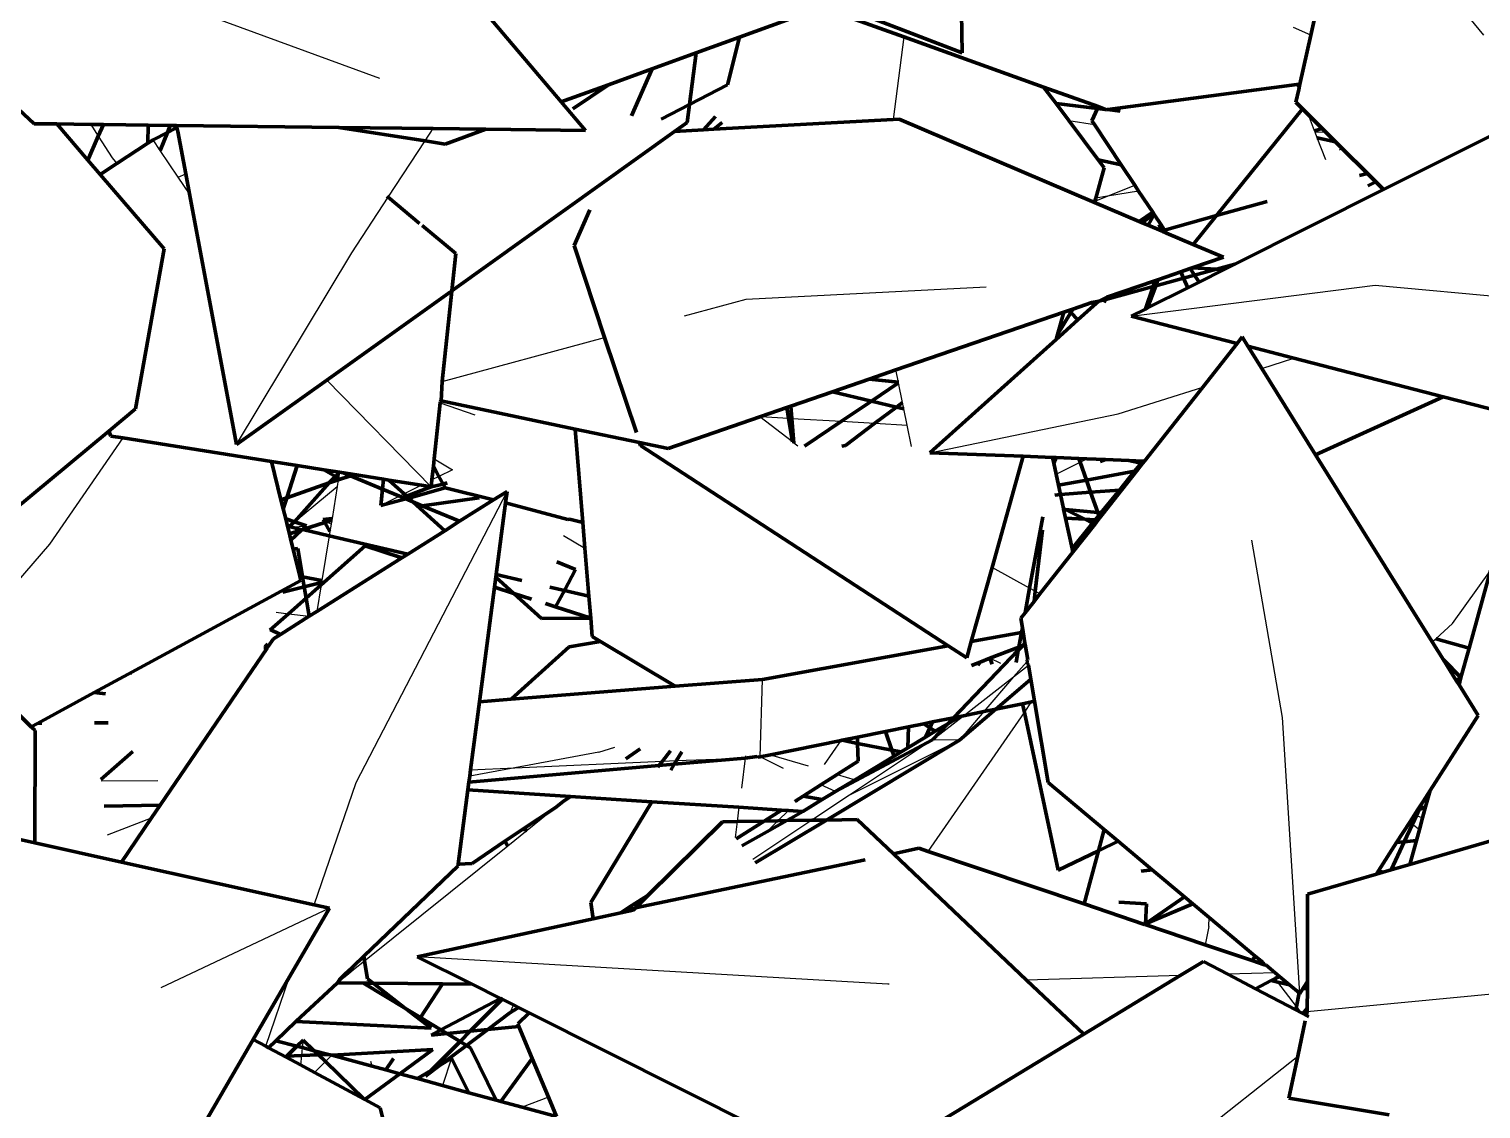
# Model space of a CAD drawing. Header units: millimetres. Extents: x 4307 to 31003, y 2809 to 20009.
# Drawn here: x 7451.7 to 7508.2, y 8001.1 to 8043.1 of the extents above; entities that cross this region are included whole.
import ezdxf

# ---------------------------------------------------------------- set-up
doc = ezdxf.new("R2010")
doc.units = ezdxf.units.MM
doc.layers.add('ProfileEdges', color=7, linetype='Continuous')

msp = doc.modelspace()

# ---------------------------------------------------------------- linework, layer by layer
for p, q in [((7508.321, 8042.878), (7503.045, 8049.355)), ((7457.962, 8043.918), (7465.362, 8041.213)), ((7485.763, 8042.809), (7485.345, 8039.599)), ((7501.593, 8042.874), (7500.915, 8043.172)), ((7501.122, 8040.772), (7501.05, 8040.959)), ((7454.134, 8039.409), (7454.427, 8038.951)), ((7492.175, 8039.56), (7493.179, 8039.4)), ((7501.741, 8039.162), (7501.503, 8039.782)), ((7454.427, 8038.951), (7454.968, 8038.105)), ((7457.422, 8039.251), (7457.331, 8039.37)), ((7457.516, 8039.13), (7457.422, 8039.251)), ((7467.139, 8038.769), (7467.45, 8039.245)), ((7501.761, 8039.112), (7501.741, 8039.162)), ((7502.191, 8039.098), (7501.761, 8039.112)), ((7501.846, 8038.89), (7501.761, 8039.112)), ((7502.176, 8038.033), (7501.846, 8038.89)), ((7456.838, 8038.391), (7456.555, 8038.812)), ((7457.533, 8037.359), (7456.838, 8038.391)), ((7465.704, 8036.577), (7467.139, 8038.769)), ((7502.818, 8038.474), (7502.699, 8038.405)), ((7454.968, 8038.105), (7455.142, 8037.89)), ((7457.533, 8037.359), (7457.825, 8037.491)), ((7457.972, 8036.707), (7457.533, 8037.359)), ((7493.192, 8036.423), (7493.682, 8036.618)), ((7493.682, 8036.618), (7493.225, 8036.542)), ((7493.682, 8036.618), (7494.748, 8037.041)), ((7494.896, 8036.818), (7493.682, 8036.618)), ((7464.293, 8034.42), (7465.704, 8036.577)), ((7459.807, 8026.96), (7464.293, 8034.42)), ((7479.632, 8032.616), (7488.969, 8033.095)), ((7494.61, 8031.954), (7504.102, 8033.161)), ((7504.102, 8033.161), (7516.623, 8031.993)), ((7477.225, 8031.965), (7479.632, 8032.616)), ((7467.807, 8029.419), (7474.122, 8031.126)), ((7485.549, 8029.393), (7485.453, 8029.861)), ((7499.685, 8029.923), (7500.939, 8030.319)), ((7463.318, 8029.469), (7467.377, 8025.319)), ((7485.556, 8029.358), (7485.549, 8029.393)), ((7485.712, 8028.597), (7485.556, 8029.358)), ((7494.096, 8028.159), (7497.392, 8029.199)), ((7467.72, 8028.59), (7469.073, 8028.114)), ((7485.763, 8028.348), (7485.712, 8028.597)), ((7485.892, 8027.72), (7485.763, 8028.348)), ((7486.777, 8026.646), (7494.096, 8028.159)), ((7481.432, 8027.061), (7480.164, 8028.041)), ((7480.193, 8028.051), (7481.275, 8027.988)), ((7481.275, 8027.988), (7481.402, 8027.981)), ((7481.402, 8027.981), (7483.338, 8027.868)), ((7483.338, 8027.868), (7484.64, 8027.793)), ((7484.64, 8027.793), (7485.892, 8027.72)), ((7486.063, 8026.886), (7485.892, 8027.72)), ((7455.376, 8027.22), (7452.529, 8023.083)), ((7481.484, 8027.021), (7481.432, 8027.061)), ((7481.638, 8026.903), (7481.484, 8027.021)), ((7463.81, 8025.884), (7463.771, 8025.646)), ((7467.49, 8026.403), (7468.202, 8025.982)), ((7468.202, 8025.982), (7467.677, 8025.72)), ((7491.684, 8025.81), (7492.619, 8026.278)), ((7492.619, 8026.278), (7492.879, 8026.408)), ((7462.062, 8023.956), (7463.719, 8025.325)), ((7463.719, 8025.325), (7463.518, 8024.09)), ((7463.762, 8025.588), (7463.719, 8025.325)), ((7463.771, 8025.646), (7463.762, 8025.588)), ((7466.996, 8025.379), (7466.323, 8025.043)), ((7467.677, 8025.72), (7467.404, 8025.584)), ((7464.456, 8013.826), (7470.325, 8025.14)), ((7466.141, 8024.952), (7465.417, 8024.59)), ((7466.323, 8025.043), (7466.141, 8024.952)), ((7461.798, 8023.737), (7461.846, 8023.777)), ((7461.956, 8023.751), (7462.519, 8023.802)), ((7463.322, 8023.958), (7463.176, 8024.042)), ((7463.481, 8023.867), (7463.322, 8023.958)), ((7463.481, 8023.867), (7463.435, 8023.584)), ((7463.506, 8024.018), (7463.481, 8023.867)), ((7463.518, 8024.09), (7463.506, 8024.018)), ((7452.529, 8023.083), (7448.879, 8018.867)), ((7463.408, 8023.414), (7463.123, 8021.67)), ((7463.435, 8023.584), (7463.408, 8023.414)), ((7472.526, 8023.421), (7473.359, 8022.927)), ((7500.494, 8016.345), (7499.295, 8023.243)), ((7490.655, 8021.377), (7489.195, 8022.183)), ((7507.108, 8019.998), (7508.577, 8022.063)), ((7463.097, 8021.505), (7462.929, 8020.474)), ((7463.113, 8021.604), (7463.097, 8021.505)), ((7463.123, 8021.67), (7463.113, 8021.604)), ((7490.874, 8021.256), (7490.655, 8021.377)), ((7491.058, 8021.154), (7490.874, 8021.256)), ((7461.341, 8020.44), (7461.825, 8020.381)), ((7461.825, 8020.381), (7462.628, 8020.285)), ((7506.453, 8019.414), (7507.108, 8019.998)), ((7506.315, 8019.292), (7506.453, 8019.414)), ((7489.539, 8018.448), (7489.112, 8018.652)), ((7490.55, 8018.515), (7490.028, 8017.932)), ((7455.728, 8018.035), (7455.592, 8018.036)), ((7490.028, 8017.932), (7490.615, 8018.39)), ((7480.176, 8014.819), (7480.26, 8017.828)), ((7488.083, 8016.418), (7490.028, 8017.932)), ((7490.028, 8017.932), (7488.878, 8016.579)), ((7490.451, 8016.544), (7490.734, 8016.954)), ((7486.713, 8011.138), (7490.451, 8016.544)), ((7486.876, 8015.479), (7488.083, 8016.418)), ((7488.878, 8016.579), (7487.93, 8015.463)), ((7501.162, 8005.62), (7500.494, 8016.345)), ((7473.891, 8015.005), (7474.524, 8015.192)), ((7482.678, 8014.528), (7483.327, 8015.456)), ((7486.876, 8015.479), (7483.654, 8013.332)), ((7487.93, 8015.463), (7483.654, 8013.332)), ((7487.93, 8015.463), (7486.876, 8015.479)), ((7473.891, 8015.005), (7470.636, 8014.397)), ((7470.636, 8014.397), (7476.373, 8014.651)), ((7476.373, 8014.651), (7476.921, 8014.675)), ((7476.921, 8014.675), (7479.589, 8014.768)), ((7479.589, 8014.768), (7479.443, 8013.605)), ((7479.6, 8014.857), (7479.589, 8014.768)), ((7481.081, 8014.372), (7480.176, 8014.819)), ((7480.573, 8014.899), (7482.041, 8014.466)), ((7470.636, 8014.397), (7468.876, 8014.067)), ((7468.909, 8014.32), (7470.636, 8014.397)), ((7483.165, 8014.134), (7483.863, 8013.927)), ((7454.536, 8013.887), (7456.742, 8013.906)), ((7462.826, 8009.069), (7464.456, 8013.826)), ((7483.11, 8013.473), (7482.532, 8013.729)), ((7481.609, 8013.072), (7481.701, 8013.198)), ((7483.654, 8013.332), (7482.186, 8012.354)), ((7454.78, 8011.784), (7456.498, 8012.448)), ((7472.2, 8012.831), (7471.113, 8011.958)), ((7479.279, 8012.306), (7479.201, 8011.683)), ((7479.349, 8012.859), (7479.279, 8012.306)), ((7482.186, 8012.354), (7479.888, 8010.822)), ((7480.864, 8012.332), (7480.436, 8011.905)), ((7481.27, 8012.735), (7480.864, 8012.332)), ((7505.622, 8012.561), (7505.702, 8012.534)), ((7505.702, 8012.534), (7505.941, 8012.454)), ((7471.113, 8011.958), (7470.353, 8011.347)), ((7505.443, 8012.282), (7505.547, 8012.201)), ((7505.547, 8012.201), (7505.815, 8011.993)), ((7470.353, 8011.347), (7464.784, 8006.876)), ((7463.416, 8008.939), (7456.853, 8005.834)), ((7497.631, 8008.22), (7497.644, 8008.568)), ((7497.631, 8008.22), (7497.478, 8007.516)), ((7464.36, 8006.535), (7464.341, 8006.669)), ((7464.784, 8006.876), (7464.36, 8006.535)), ((7485.138, 8005.981), (7466.836, 8007.049)), ((7460.941, 8003.568), (7461.866, 8006.266)), ((7464.162, 8006.376), (7463.735, 8006.034)), ((7464.36, 8006.535), (7464.162, 8006.376)), ((7496.517, 8006.317), (7490.538, 8006.14)), ((7500.201, 8006.426), (7498.361, 8006.371)), ((7500.313, 8006.059), (7500.208, 8006.197)), ((7485.193, 8005.982), (7485.138, 8005.981)), ((7501.038, 8005.112), (7500.313, 8006.059)), ((7501.458, 8004.922), (7509.789, 8005.721)), ((7470.572, 8005.174), (7470.435, 8004.862)), ((7501.226, 8004.866), (7501.038, 8005.112)), ((7462.363, 8003.513), (7462.332, 8003.203)), ((7462.394, 8003.809), (7462.363, 8003.513)), ((7462.332, 8003.203), (7462.295, 8002.839)), ((7462.833, 8002.55), (7463.258, 8002.973)), ((7463.258, 8002.973), (7463.506, 8003.22)), ((7465.079, 8002.79), (7465.033, 8002.971)), ((7468.172, 8003.099), (7467.819, 8002.041)), ((7493.166, 7996.919), (7501.085, 8003.183)), ((7471.934, 8001.582), (7470.912, 8001.195))]:
    msp.add_line(p, q)
at = {"layer": 'ProfileEdges', "lineweight": 211}
for p, q in [((7488.026, 8042.195), (7487.975, 8045.926)), ((7472.436, 8040.284), (7469.133, 8044.167)), ((7479.375, 8042.804), (7482.556, 8043.959)), ((7482.556, 8043.959), (7485.763, 8042.809)), ((7482.997, 8044.119), (7488.026, 8042.195)), ((7501.87, 8044.108), (7501.593, 8042.874)), ((7477.687, 8042.191), (7479.375, 8042.804)), ((7478.904, 8040.945), (7479.375, 8042.804)), ((7485.763, 8042.809), (7491.196, 8040.861)), ((7501.593, 8042.874), (7501.168, 8040.974)), ((7449.027, 8042.143), (7451.929, 8039.437)), ((7475.966, 8041.566), (7477.687, 8042.191)), ((7477.424, 8040.179), (7477.687, 8042.191)), ((7474.276, 8040.952), (7475.966, 8041.566)), ((7475.966, 8041.566), (7475.162, 8039.746)), ((7472.436, 8040.284), (7474.276, 8040.952)), ((7472.891, 8040.015), (7474.276, 8040.952)), ((7477.424, 8040.179), (7478.904, 8040.945)), ((7491.682, 8040.216), (7491.196, 8040.861)), ((7491.196, 8040.861), (7493.322, 8040.099)), ((7493.701, 8039.985), (7501.05, 8040.959)), ((7501.122, 8040.772), (7501.011, 8040.272)), ((7501.05, 8040.959), (7501.168, 8040.974)), ((7501.168, 8040.974), (7501.122, 8040.772)), ((7473.382, 8039.172), (7472.436, 8040.284)), ((7476.323, 8039.609), (7477.424, 8040.179)), ((7477.334, 8039.489), (7477.424, 8040.179)), ((7493.291, 8040.032), (7491.682, 8040.216)), ((7492.175, 8039.56), (7491.682, 8040.216)), ((7493.291, 8040.032), (7493.077, 8039.553)), ((7493.322, 8040.099), (7493.291, 8040.032)), ((7493.611, 8039.995), (7493.291, 8040.032)), ((7493.322, 8040.099), (7493.611, 8039.995)), ((7493.611, 8039.995), (7493.656, 8039.979)), ((7493.656, 8039.979), (7493.701, 8039.985)), ((7494.182, 8039.93), (7493.701, 8039.985)), ((7501.271, 8040.013), (7497.922, 8035.863)), ((7501.011, 8040.272), (7501.271, 8040.013)), ((7501.271, 8040.013), (7501.503, 8039.782)), ((7451.929, 8039.437), (7452.807, 8039.426)), ((7454.02, 8038.018), (7452.807, 8039.426)), ((7452.807, 8039.426), (7454.134, 8039.409)), ((7454.134, 8039.409), (7454.624, 8039.403)), ((7476.839, 8039.135), (7477.334, 8039.489)), ((7477.964, 8039.197), (7478.435, 8039.719)), ((7485.345, 8039.599), (7478.371, 8039.219)), ((7478.694, 8039.478), (7478.371, 8039.219)), ((7485.577, 8039.612), (7485.345, 8039.599)), ((7493.179, 8036.378), (7485.577, 8039.612)), ((7493.324, 8038.034), (7492.175, 8039.56)), ((7493.077, 8039.553), (7493.179, 8039.4)), ((7501.503, 8039.782), (7502.032, 8039.256)), ((7454.427, 8038.951), (7454.02, 8038.018)), ((7454.624, 8039.403), (7454.427, 8038.951)), ((7454.624, 8039.403), (7456.365, 8039.382)), ((7456.348, 8038.677), (7456.365, 8039.382)), ((7456.365, 8039.382), (7457.228, 8039.371)), ((7457.119, 8039.098), (7456.555, 8038.812)), ((7457.119, 8039.098), (7456.838, 8038.391)), ((7457.228, 8039.371), (7457.119, 8039.098)), ((7457.422, 8039.251), (7457.119, 8039.098)), ((7457.228, 8039.371), (7457.331, 8039.37)), ((7457.331, 8039.37), (7457.471, 8039.368)), ((7457.487, 8039.283), (7457.422, 8039.251)), ((7457.471, 8039.368), (7457.487, 8039.283)), ((7457.471, 8039.368), (7463.786, 8039.29)), ((7457.487, 8039.283), (7457.516, 8039.13)), ((7457.516, 8039.13), (7457.825, 8037.491)), ((7463.786, 8039.29), (7467.139, 8038.769)), ((7463.786, 8039.29), (7467.45, 8039.245)), ((7467.45, 8039.245), (7469.505, 8039.219)), ((7467.926, 8038.646), (7469.505, 8039.219)), ((7468.178, 8032.944), (7476.839, 8039.135)), ((7469.505, 8039.219), (7473.382, 8039.172)), ((7477.964, 8039.197), (7476.839, 8039.135)), ((7478.371, 8039.219), (7477.964, 8039.197)), ((7493.179, 8039.4), (7494.217, 8037.84)), ((7502.032, 8039.256), (7501.741, 8039.162)), ((7501.846, 8038.89), (7502.556, 8038.734)), ((7502.032, 8039.256), (7502.191, 8039.098)), ((7502.191, 8039.098), (7502.556, 8038.734)), ((7508.724, 8039.036), (7504.422, 8036.878)), ((7456.348, 8038.677), (7455.142, 8037.89)), ((7456.555, 8038.812), (7456.348, 8038.677)), ((7467.139, 8038.769), (7467.926, 8038.646)), ((7502.556, 8038.734), (7502.818, 8038.474)), ((7502.818, 8038.474), (7503.796, 8037.501)), ((7454.494, 8037.467), (7454.02, 8038.018)), ((7455.142, 8037.89), (7454.494, 8037.467)), ((7493.225, 8036.542), (7493.557, 8037.724)), ((7494.217, 8037.84), (7493.324, 8038.034)), ((7493.557, 8037.724), (7493.324, 8038.034)), ((7494.217, 8037.84), (7494.748, 8037.041)), ((7456.992, 8034.567), (7454.494, 8037.467)), ((7457.825, 8037.491), (7457.972, 8036.707)), ((7503.796, 8037.501), (7503.493, 8037.417)), ((7503.796, 8037.501), (7504.121, 8037.177)), ((7503.816, 8037.015), (7504.121, 8037.177)), ((7504.121, 8037.177), (7504.422, 8036.878)), ((7457.972, 8036.707), (7459.807, 8026.96)), ((7465.704, 8036.577), (7465.662, 8036.613)), ((7494.748, 8037.041), (7494.896, 8036.818)), ((7494.896, 8036.818), (7495.443, 8035.996)), ((7504.422, 8036.878), (7498.642, 8033.977)), ((7466.927, 8035.558), (7465.704, 8036.577)), ((7473.55, 8036.094), (7472.932, 8034.696)), ((7493.179, 8036.378), (7493.192, 8036.423)), ((7494.913, 8035.64), (7493.179, 8036.378)), ((7493.192, 8036.423), (7493.225, 8036.542)), ((7499.896, 8036.414), (7497.922, 8035.863)), ((7468.33, 8034.39), (7467.021, 8035.481)), ((7494.913, 8035.64), (7495.443, 8035.996)), ((7495.037, 8035.587), (7494.913, 8035.64)), ((7495.037, 8035.587), (7495.489, 8035.926)), ((7495.267, 8035.49), (7495.037, 8035.587)), ((7495.505, 8035.904), (7495.267, 8035.49)), ((7495.788, 8035.268), (7495.267, 8035.49)), ((7495.443, 8035.996), (7495.489, 8035.926)), ((7495.489, 8035.926), (7495.505, 8035.904)), ((7495.505, 8035.904), (7495.77, 8035.505)), ((7495.7, 8035.515), (7495.817, 8035.256)), ((7495.77, 8035.505), (7495.7, 8035.515)), ((7495.77, 8035.505), (7495.906, 8035.301)), ((7497.922, 8035.863), (7495.906, 8035.301)), ((7497.922, 8035.863), (7497.019, 8034.745)), ((7495.906, 8035.301), (7495.788, 8035.268)), ((7495.817, 8035.256), (7495.788, 8035.268)), ((7495.982, 8035.186), (7495.817, 8035.256)), ((7495.906, 8035.301), (7495.982, 8035.186)), ((7497.019, 8034.745), (7495.982, 8035.186)), ((7455.879, 8028.348), (7456.992, 8034.567)), ((7468.178, 8032.944), (7468.33, 8034.39)), ((7472.932, 8034.696), (7474.122, 8031.126)), ((7498.191, 8034.246), (7497.019, 8034.745)), ((7496.534, 8033.676), (7496.902, 8033.802)), ((7496.902, 8033.802), (7496.984, 8033.831)), ((7496.902, 8033.802), (7497.071, 8033.549)), ((7496.984, 8033.831), (7498.191, 8034.246)), ((7496.984, 8033.831), (7497.929, 8033.783)), ((7497.929, 8033.783), (7497.071, 8033.549)), ((7498.224, 8033.768), (7497.25, 8033.279)), ((7498.642, 8033.977), (7497.929, 8033.783)), ((7497.929, 8033.783), (7498.224, 8033.768)), ((7498.642, 8033.977), (7498.224, 8033.768)), ((7493.664, 8032.688), (7495.532, 8033.331)), ((7495.456, 8033.108), (7495.532, 8033.331)), ((7495.532, 8033.331), (7495.646, 8033.37)), ((7496.644, 8033.432), (7495.561, 8033.137)), ((7495.646, 8033.37), (7495.561, 8033.137)), ((7495.646, 8033.37), (7496.534, 8033.676)), ((7496.534, 8033.676), (7496.644, 8033.432)), ((7497.071, 8033.549), (7496.644, 8033.432)), ((7496.644, 8033.432), (7496.813, 8033.059)), ((7497.25, 8033.279), (7496.813, 8033.059)), ((7497.071, 8033.549), (7497.25, 8033.279)), ((7463.318, 8029.469), (7468.124, 8032.905)), ((7467.807, 8029.419), (7468.178, 8032.944)), ((7493.342, 8032.531), (7493.664, 8032.688)), ((7495.456, 8033.108), (7493.617, 8032.606)), ((7493.664, 8032.688), (7493.617, 8032.606)), ((7495.157, 8032.229), (7495.456, 8033.108)), ((7495.561, 8033.137), (7495.245, 8032.273)), ((7496.813, 8033.059), (7495.245, 8032.273)), ((7495.561, 8033.137), (7495.456, 8033.108)), ((7485.453, 8029.861), (7491.981, 8032.108)), ((7491.737, 8031.24), (7491.981, 8032.108)), ((7492.257, 8032.095), (7491.737, 8031.24)), ((7491.981, 8032.108), (7492.179, 8032.177)), ((7492.179, 8032.177), (7492.34, 8032.232)), ((7492.257, 8032.095), (7492.179, 8032.177)), ((7492.34, 8032.232), (7492.257, 8032.095)), ((7492.532, 8031.805), (7492.257, 8032.095)), ((7492.34, 8032.232), (7493.081, 8032.487)), ((7493.142, 8032.352), (7492.532, 8031.805)), ((7493.081, 8032.487), (7493.342, 8032.531)), ((7493.142, 8032.352), (7493.081, 8032.487)), ((7493.342, 8032.531), (7493.142, 8032.352)), ((7493.617, 8032.606), (7493.342, 8032.531)), ((7493.617, 8032.606), (7493.55, 8032.488)), ((7495.157, 8032.229), (7494.61, 8031.954)), ((7495.245, 8032.273), (7495.157, 8032.229)), ((7492.532, 8031.805), (7491.682, 8031.043)), ((7494.61, 8031.954), (7498.724, 8030.891)), ((7474.122, 8031.126), (7475.356, 8027.427)), ((7491.682, 8031.043), (7486.777, 8026.646)), ((7491.682, 8031.043), (7491.737, 8031.24)), ((7498.924, 8031.144), (7498.724, 8030.891)), ((7499.15, 8030.781), (7498.924, 8031.144)), ((7498.724, 8030.891), (7497.392, 8029.199)), ((7499.15, 8030.781), (7500.939, 8030.319)), ((7499.685, 8029.923), (7499.15, 8030.781)), ((7484.415, 8029.504), (7485.453, 8029.861)), ((7501.782, 8026.562), (7499.685, 8029.923)), ((7500.939, 8030.319), (7506.747, 8028.819)), ((7459.807, 8026.96), (7463.318, 8029.469)), ((7467.767, 8028.659), (7467.807, 8029.419)), ((7482.989, 8029.013), (7484.415, 8029.504)), ((7485.549, 8029.393), (7484.415, 8029.504)), ((7484.503, 8028.65), (7485.556, 8029.358)), ((7481.361, 8028.453), (7482.989, 8029.013)), ((7484.503, 8028.65), (7482.989, 8029.013)), ((7497.392, 8029.199), (7495.125, 8026.32)), ((7506.747, 8028.819), (7501.782, 8026.562)), ((7506.747, 8028.819), (7510.157, 8027.939)), ((7454.832, 8027.479), (7455.879, 8028.348)), ((7467.49, 8026.403), (7467.72, 8028.59)), ((7467.72, 8028.59), (7467.724, 8028.623)), ((7467.724, 8028.623), (7467.767, 8028.659)), ((7467.735, 8028.648), (7467.767, 8028.659)), ((7467.767, 8028.659), (7472.981, 8027.561)), ((7480.193, 8028.051), (7481.205, 8028.399)), ((7481.205, 8028.399), (7481.361, 8028.453)), ((7481.205, 8028.399), (7481.275, 8027.988)), ((7481.402, 8027.981), (7481.361, 8028.453)), ((7483.338, 8027.868), (7484.503, 8028.65)), ((7485.473, 8028.417), (7484.503, 8028.65)), ((7484.64, 8027.793), (7485.473, 8028.417)), ((7485.473, 8028.417), (7485.712, 8028.597)), ((7485.763, 8028.348), (7485.473, 8028.417)), ((7472.981, 8027.561), (7473.277, 8023.932)), ((7472.981, 8027.561), (7475.484, 8027.042)), ((7476.595, 8026.812), (7480.164, 8028.041)), ((7480.164, 8028.041), (7480.193, 8028.051)), ((7481.275, 8027.988), (7481.432, 8027.061)), ((7481.484, 8027.021), (7481.402, 8027.981)), ((7481.899, 8026.902), (7483.338, 8027.868)), ((7483.489, 8026.93), (7484.64, 8027.793)), ((7446.849, 8020.852), (7454.832, 8027.479)), ((7454.832, 8027.479), (7454.91, 8027.294)), ((7454.91, 8027.294), (7455.376, 8027.22)), ((7455.376, 8027.22), (7461.164, 8026.303)), ((7475.484, 8027.042), (7475.523, 8026.926)), ((7475.484, 8027.042), (7476.595, 8026.812)), ((7475.523, 8026.926), (7487.49, 8019.142)), ((7483.346, 8026.896), (7483.489, 8026.93)), ((7486.777, 8026.646), (7490.408, 8026.504)), ((7489.195, 8022.183), (7490.408, 8026.504)), ((7490.408, 8026.504), (7491.544, 8026.46)), ((7491.592, 8026.238), (7491.544, 8026.46)), ((7491.544, 8026.46), (7491.693, 8026.454)), ((7491.693, 8026.454), (7491.592, 8026.238)), ((7491.693, 8026.454), (7492.57, 8026.42)), ((7492.57, 8026.42), (7492.879, 8026.408)), ((7492.619, 8026.278), (7492.57, 8026.42)), ((7506.315, 8019.292), (7501.782, 8026.562)), ((7461.532, 8024.812), (7461.164, 8026.303)), ((7461.164, 8026.303), (7462.158, 8026.146)), ((7462.158, 8026.146), (7461.754, 8024.889)), ((7462.158, 8026.146), (7463.201, 8025.98)), ((7463.201, 8025.98), (7463.65, 8025.716)), ((7463.201, 8025.98), (7463.81, 8025.884)), ((7463.81, 8025.884), (7463.65, 8025.716)), ((7463.81, 8025.884), (7463.961, 8025.86)), ((7464.207, 8025.758), (7463.961, 8025.86)), ((7463.961, 8025.86), (7464.223, 8025.819)), ((7467.404, 8025.584), (7467.46, 8026.117)), ((7467.46, 8026.117), (7467.49, 8026.403)), ((7467.46, 8026.117), (7467.677, 8025.72)), ((7491.684, 8025.81), (7491.592, 8026.238)), ((7492.862, 8025.579), (7492.619, 8026.278)), ((7492.862, 8025.579), (7494.739, 8025.926)), ((7492.879, 8026.408), (7493.607, 8026.379)), ((7493.398, 8026.304), (7493.607, 8026.379)), ((7493.607, 8026.379), (7494.519, 8026.344)), ((7494.146, 8025.193), (7494.739, 8025.926)), ((7494.827, 8025.942), (7494.244, 8025.2)), ((7494.519, 8026.344), (7494.99, 8026.236)), ((7494.519, 8026.344), (7495.06, 8026.322)), ((7494.739, 8025.926), (7494.99, 8026.236)), ((7494.739, 8025.926), (7494.827, 8025.942)), ((7495.048, 8026.223), (7494.827, 8025.942)), ((7494.99, 8026.236), (7495.06, 8026.322)), ((7494.99, 8026.236), (7495.048, 8026.223)), ((7495.125, 8026.32), (7495.048, 8026.223)), ((7495.06, 8026.322), (7495.125, 8026.32)), ((7461.754, 8024.889), (7463.413, 8025.467)), ((7463.413, 8025.467), (7462.062, 8023.956)), ((7463.65, 8025.716), (7463.413, 8025.467)), ((7463.413, 8025.467), (7463.762, 8025.588)), ((7463.65, 8025.716), (7463.771, 8025.646)), ((7463.762, 8025.588), (7464.232, 8025.747)), ((7464.207, 8025.758), (7464.223, 8025.819)), ((7464.232, 8025.747), (7464.207, 8025.758)), ((7464.223, 8025.819), (7464.303, 8025.806)), ((7464.232, 8025.747), (7464.303, 8025.806)), ((7465.485, 8025.226), (7464.232, 8025.747)), ((7464.303, 8025.806), (7465.526, 8025.612)), ((7465.526, 8025.612), (7465.485, 8025.226)), ((7465.526, 8025.612), (7465.733, 8025.579)), ((7465.733, 8025.579), (7466.323, 8025.043)), ((7465.733, 8025.579), (7466.996, 8025.379)), ((7466.414, 8024.961), (7467.377, 8025.319)), ((7466.996, 8025.379), (7467.377, 8025.319)), ((7467.377, 8025.319), (7467.404, 8025.584)), ((7467.377, 8025.319), (7467.839, 8025.423)), ((7467.677, 8025.72), (7467.839, 8025.423)), ((7467.839, 8025.423), (7467.994, 8025.474)), ((7467.839, 8025.423), (7467.916, 8025.282)), ((7491.777, 8025.378), (7491.684, 8025.81)), ((7491.777, 8025.378), (7492.862, 8025.579)), ((7491.855, 8025.017), (7491.777, 8025.378)), ((7493.027, 8025.107), (7492.862, 8025.579)), ((7461.532, 8024.812), (7461.754, 8024.889)), ((7461.618, 8024.466), (7461.532, 8024.812)), ((7461.754, 8024.889), (7461.618, 8024.466)), ((7465.485, 8025.226), (7465.417, 8024.59)), ((7465.417, 8024.59), (7466.385, 8024.851)), ((7466.141, 8024.952), (7465.485, 8025.226)), ((7466.249, 8024.908), (7466.141, 8024.952)), ((7466.249, 8024.908), (7466.414, 8024.961)), ((7466.385, 8024.851), (7466.249, 8024.908)), ((7466.323, 8025.043), (7466.414, 8024.961)), ((7466.385, 8024.851), (7466.501, 8024.882)), ((7466.663, 8024.735), (7466.385, 8024.851)), ((7466.414, 8024.961), (7466.501, 8024.882)), ((7466.501, 8024.882), (7467.916, 8025.282)), ((7466.501, 8024.882), (7466.663, 8024.735)), ((7466.663, 8024.735), (7467.902, 8023.611)), ((7467.026, 8024.584), (7466.663, 8024.735)), ((7469.238, 8024.895), (7467.026, 8024.584)), ((7467.916, 8025.282), (7469.799, 8024.808)), ((7469.799, 8024.808), (7468.483, 8023.978)), ((7470.325, 8025.14), (7469.799, 8024.808)), ((7470.267, 8024.69), (7470.325, 8025.14)), ((7491.855, 8025.017), (7491.633, 8025)), ((7493.027, 8025.107), (7491.855, 8025.017)), ((7491.971, 8024.481), (7491.855, 8025.017)), ((7494.146, 8025.193), (7493.027, 8025.107)), ((7493.303, 8024.314), (7493.027, 8025.107)), ((7493.424, 8024.302), (7494.146, 8025.193)), ((7494.244, 8025.2), (7493.528, 8024.291)), ((7494.244, 8025.2), (7494.146, 8025.193)), ((7461.715, 8024.073), (7461.618, 8024.466)), ((7468.483, 8023.978), (7467.026, 8024.584)), ((7469.902, 8021.907), (7470.267, 8024.69)), ((7470.267, 8024.69), (7472.691, 8024.044)), ((7491.971, 8024.481), (7492.048, 8024.442)), ((7491.978, 8024.449), (7491.971, 8024.481)), ((7492.048, 8024.442), (7491.978, 8024.449)), ((7492.054, 8024.097), (7491.978, 8024.449)), ((7493.303, 8024.314), (7492.048, 8024.442)), ((7492.048, 8024.442), (7492.797, 8024.058)), ((7493.21, 8024.037), (7493.342, 8024.2)), ((7493.342, 8024.2), (7493.303, 8024.314)), ((7493.424, 8024.302), (7493.303, 8024.314)), ((7493.342, 8024.2), (7493.424, 8024.302)), ((7493.377, 8024.1), (7493.342, 8024.2)), ((7493.528, 8024.291), (7493.377, 8024.1)), ((7493.528, 8024.291), (7493.424, 8024.302)), ((7461.784, 8023.791), (7461.715, 8024.073)), ((7462.062, 8023.956), (7461.715, 8024.073)), ((7461.798, 8023.737), (7461.784, 8023.791)), ((7461.784, 8023.791), (7461.846, 8023.777)), ((7461.846, 8023.777), (7461.791, 8023.763)), ((7461.86, 8023.484), (7461.798, 8023.737)), ((7461.846, 8023.777), (7462.062, 8023.956)), ((7461.846, 8023.777), (7461.956, 8023.751)), ((7461.86, 8023.484), (7462.345, 8023.641)), ((7461.919, 8023.247), (7462.345, 8023.641)), ((7461.956, 8023.751), (7462.345, 8023.641)), ((7462.519, 8023.802), (7462.062, 8023.956)), ((7462.345, 8023.641), (7462.381, 8023.653)), ((7462.381, 8023.653), (7463.239, 8023.931)), ((7462.381, 8023.653), (7462.519, 8023.802)), ((7462.381, 8023.653), (7463.408, 8023.414)), ((7463.518, 8024.09), (7463.176, 8024.042)), ((7463.176, 8024.042), (7463.239, 8023.931)), ((7463.239, 8023.931), (7463.322, 8023.958)), ((7463.239, 8023.931), (7463.435, 8023.584)), ((7463.322, 8023.958), (7463.506, 8024.018)), ((7467.902, 8023.611), (7466.465, 8022.705)), ((7468.483, 8023.978), (7467.902, 8023.611)), ((7472.762, 8024.062), (7472.691, 8024.044)), ((7472.762, 8024.062), (7473.277, 8023.932)), ((7473.277, 8023.932), (7473.359, 8022.927)), ((7490.655, 8021.377), (7491.163, 8024.152)), ((7491.157, 8023.652), (7490.874, 8021.256)), ((7492.797, 8024.058), (7492.054, 8024.097)), ((7492.307, 8022.922), (7492.054, 8024.097)), ((7492.307, 8022.922), (7493.101, 8023.903)), ((7493.187, 8023.859), (7492.338, 8022.78)), ((7493.21, 8024.037), (7492.797, 8024.058)), ((7492.797, 8024.058), (7493.101, 8023.903)), ((7493.101, 8023.903), (7493.21, 8024.037)), ((7493.101, 8023.903), (7493.187, 8023.859)), ((7493.323, 8024.031), (7493.187, 8023.859)), ((7493.323, 8024.031), (7493.21, 8024.037)), ((7493.377, 8024.1), (7493.323, 8024.031)), ((7461.919, 8023.247), (7461.86, 8023.484)), ((7462.006, 8022.893), (7461.919, 8023.247)), ((7463.408, 8023.414), (7466.465, 8022.705)), ((7462.189, 8022.925), (7462.006, 8022.893)), ((7462.265, 8021.845), (7462.006, 8022.893)), ((7462.372, 8021.823), (7462.189, 8022.925)), ((7466.238, 8022.562), (7462.929, 8020.474)), ((7464.808, 8023.018), (7463.097, 8021.505)), ((7466.238, 8022.562), (7464.808, 8023.018)), ((7466.465, 8022.705), (7466.238, 8022.562)), ((7473.359, 8022.927), (7473.511, 8021.07)), ((7492.338, 8022.78), (7491.058, 8021.154)), ((7492.338, 8022.78), (7492.307, 8022.922)), ((7469.889, 8021.808), (7469.902, 8021.907)), ((7469.902, 8021.907), (7470.903, 8021.675)), ((7472.988, 8022.102), (7472.257, 8022.406)), ((7472.556, 8021.292), (7472.988, 8022.102)), ((7488.387, 8019.305), (7489.195, 8022.183)), ((7508.577, 8022.063), (7507.75, 8019.047)), ((7455.592, 8018.036), (7462.307, 8021.675)), ((7462.437, 8021.432), (7461.608, 8021.221)), ((7462.372, 8021.823), (7462.265, 8021.845)), ((7462.307, 8021.675), (7462.265, 8021.845)), ((7463.123, 8021.67), (7462.372, 8021.823)), ((7462.437, 8021.432), (7462.372, 8021.823)), ((7463.113, 8021.604), (7462.437, 8021.432)), ((7462.511, 8020.988), (7462.437, 8021.432)), ((7463.097, 8021.505), (7462.511, 8020.988)), ((7469.255, 8016.961), (7469.837, 8021.412)), ((7469.837, 8021.412), (7469.889, 8021.808)), ((7470.59, 8021.172), (7469.837, 8021.412)), ((7469.889, 8021.808), (7470.59, 8021.172)), ((7471.996, 8021.421), (7472.556, 8021.292)), ((7490.48, 8020.42), (7490.655, 8021.377)), ((7462.511, 8020.988), (7461.825, 8020.381)), ((7462.628, 8020.285), (7462.511, 8020.988)), ((7471.277, 8020.952), (7470.59, 8021.172)), ((7470.59, 8021.172), (7471.67, 8020.192)), ((7472.215, 8020.653), (7471.825, 8020.777)), ((7472.215, 8020.653), (7472.556, 8021.292)), ((7472.556, 8021.292), (7473.511, 8021.07)), ((7473.511, 8021.07), (7473.581, 8020.217)), ((7490.827, 8020.861), (7490.48, 8020.42)), ((7490.874, 8021.256), (7490.827, 8020.861)), ((7491.058, 8021.154), (7490.827, 8020.861)), ((7461.825, 8020.381), (7461.104, 8019.744)), ((7462.628, 8020.285), (7461.511, 8019.58)), ((7462.929, 8020.474), (7462.628, 8020.285)), ((7471.67, 8020.192), (7473.581, 8020.217)), ((7473.581, 8020.217), (7472.215, 8020.653)), ((7473.581, 8020.217), (7473.639, 8019.497)), ((7490.48, 8020.42), (7490.313, 8020.208)), ((7490.313, 8020.208), (7490.374, 8019.841)), ((7461.113, 8019.77), (7461.511, 8019.58)), ((7490.341, 8019.66), (7488.387, 8019.305)), ((7490.237, 8019.09), (7490.341, 8019.66)), ((7490.341, 8019.66), (7490.374, 8019.841)), ((7490.402, 8019.671), (7490.341, 8019.66)), ((7490.374, 8019.841), (7490.402, 8019.671)), ((7490.402, 8019.671), (7490.474, 8019.241)), ((7460.919, 8019.2), (7461.027, 8019.093)), ((7461.027, 8019.093), (7460.995, 8019.046)), ((7461.244, 8019.411), (7461.027, 8019.093)), ((7461.511, 8019.58), (7461.244, 8019.411)), ((7472.738, 8019.1), (7470.481, 8017.058)), ((7473.967, 8019.3), (7472.738, 8019.1)), ((7473.639, 8019.497), (7473.967, 8019.3)), ((7473.967, 8019.3), (7476.872, 8017.561)), ((7487.49, 8019.142), (7480.26, 8017.828)), ((7487.49, 8019.142), (7488.21, 8018.673)), ((7488.21, 8018.673), (7488.387, 8019.305)), ((7489.112, 8018.652), (7490.237, 8019.09)), ((7490.215, 8018.971), (7490.385, 8019.148)), ((7490.215, 8018.971), (7490.237, 8019.09)), ((7490.237, 8019.09), (7490.385, 8019.148)), ((7490.385, 8019.148), (7490.474, 8019.241)), ((7490.385, 8019.148), (7490.483, 8019.186)), ((7490.474, 8019.241), (7490.483, 8019.186)), ((7490.583, 8018.585), (7490.483, 8019.186)), ((7506.756, 8018.585), (7506.315, 8019.292)), ((7506.453, 8019.414), (7507.75, 8019.047)), ((7451.819, 8015.992), (7448.879, 8018.867)), ((7460.995, 8019.046), (7456.835, 8012.942)), ((7460.871, 8019.061), (7460.995, 8019.046)), ((7487.7, 8016.341), (7490.215, 8018.971)), ((7488.73, 8018.503), (7489.112, 8018.652)), ((7489.204, 8018.425), (7489.112, 8018.652)), ((7490.127, 8018.487), (7490.215, 8018.971)), ((7490.554, 8018.552), (7490.55, 8018.515)), ((7490.55, 8018.515), (7490.615, 8018.39)), ((7490.583, 8018.585), (7490.554, 8018.552)), ((7507.435, 8017.898), (7506.756, 8018.585)), ((7507.249, 8017.794), (7506.756, 8018.585)), ((7507.75, 8019.047), (7507.435, 8017.898)), ((7454.263, 8017.316), (7455.592, 8018.036)), ((7488.392, 8018.371), (7488.73, 8018.503)), ((7488.636, 8018.387), (7488.73, 8018.503)), ((7490.615, 8018.39), (7490.707, 8017.841)), ((7470.481, 8017.058), (7476.872, 8017.561)), ((7476.872, 8017.561), (7480.26, 8017.828)), ((7489.343, 8016.673), (7490.707, 8017.841)), ((7490.707, 8017.841), (7490.85, 8016.978)), ((7507.249, 8017.794), (7507.435, 8017.898)), ((7507.358, 8017.619), (7507.249, 8017.794)), ((7507.435, 8017.898), (7507.358, 8017.619)), ((7508.104, 8016.424), (7507.358, 8017.619)), ((7452.06, 8016.122), (7454.263, 8017.316)), ((7454.711, 8017.265), (7454.263, 8017.316)), ((7468.909, 8014.32), (7469.255, 8016.961)), ((7469.255, 8016.961), (7470.481, 8017.058)), ((7490.378, 8016.882), (7489.343, 8016.673)), ((7490.734, 8016.954), (7490.378, 8016.882)), ((7490.378, 8016.882), (7490.451, 8016.544)), ((7490.85, 8016.978), (7490.734, 8016.954)), ((7490.85, 8016.978), (7491.375, 8013.82)), ((7487.7, 8016.341), (7486.882, 8016.175)), ((7487.944, 8016.39), (7487.479, 8016.109)), ((7487.479, 8016.109), (7487.7, 8016.341)), ((7487.944, 8016.39), (7487.7, 8016.341)), ((7487.93, 8015.463), (7489.343, 8016.673)), ((7488.083, 8016.418), (7487.944, 8016.39)), ((7488.878, 8016.579), (7488.083, 8016.418)), ((7489.343, 8016.673), (7488.878, 8016.579)), ((7490.451, 8016.544), (7491.77, 8010.413)), ((7506.231, 8013.509), (7508.104, 8016.424)), ((7451.819, 8015.992), (7452.06, 8016.122)), ((7451.976, 8015.838), (7451.819, 8015.992)), ((7451.951, 8011.473), (7451.976, 8015.838)), ((7452.225, 8016.124), (7452.06, 8016.122)), ((7454.815, 8016.147), (7454.275, 8016.142)), ((7485.044, 8015.803), (7483.954, 8015.583)), ((7485.939, 8015.985), (7485.044, 8015.803)), ((7485.044, 8015.803), (7485.3, 8015.082)), ((7485.939, 8015.985), (7485.919, 8015.168)), ((7486.54, 8016.106), (7485.939, 8015.985)), ((7486.882, 8016.175), (7486.54, 8016.106)), ((7486.777, 8015.951), (7486.54, 8016.106)), ((7486.777, 8015.951), (7486.603, 8015.581)), ((7486.987, 8015.812), (7486.603, 8015.581)), ((7486.882, 8016.175), (7486.777, 8015.951)), ((7486.987, 8015.812), (7486.777, 8015.951)), ((7486.876, 8015.479), (7487.479, 8016.109)), ((7487.479, 8016.109), (7486.987, 8015.812)), ((7474.942, 8014.74), (7475.509, 8015.127)), ((7483.327, 8015.456), (7480.573, 8014.899)), ((7482.756, 8012.363), (7487.93, 8015.463)), ((7483.11, 8013.473), (7486.876, 8015.479)), ((7483.366, 8015.464), (7483.327, 8015.456)), ((7483.954, 8015.583), (7483.366, 8015.464)), ((7483.962, 8015.336), (7483.366, 8015.464)), ((7483.962, 8015.336), (7483.954, 8015.583)), ((7483.983, 8014.656), (7483.962, 8015.336)), ((7485.3, 8015.082), (7483.962, 8015.336)), ((7485.919, 8015.168), (7485.663, 8015.013)), ((7486.603, 8015.581), (7485.919, 8015.168)), ((7455.774, 8015.032), (7454.531, 8013.933)), ((7476.373, 8014.651), (7476.236, 8014.478)), ((7476.69, 8015.049), (7476.373, 8014.651)), ((7476.833, 8014.53), (7479.589, 8014.768)), ((7476.921, 8014.675), (7476.833, 8014.53)), ((7477.129, 8015.02), (7476.921, 8014.675)), ((7479.589, 8014.768), (7480.052, 8014.827)), ((7480.088, 8014.811), (7480.052, 8014.827)), ((7480.176, 8014.819), (7480.088, 8014.811)), ((7480.573, 8014.899), (7480.176, 8014.819)), ((7483.165, 8014.134), (7483.983, 8014.656)), ((7485.384, 8014.845), (7483.863, 8013.927)), ((7485.3, 8015.082), (7485.384, 8014.845)), ((7485.663, 8015.013), (7485.3, 8015.082)), ((7485.663, 8015.013), (7485.384, 8014.845)), ((7468.846, 8013.838), (7476.236, 8014.478)), ((7468.846, 8013.838), (7468.876, 8014.067)), ((7468.876, 8014.067), (7468.909, 8014.32)), ((7476.236, 8014.478), (7476.194, 8014.424)), ((7476.236, 8014.478), (7476.833, 8014.53)), ((7476.833, 8014.53), (7476.693, 8014.299)), ((7482.532, 8013.729), (7483.165, 8014.134)), ((7468.428, 8010.646), (7468.806, 8013.535)), ((7468.806, 8013.535), (7468.846, 8013.838)), ((7468.806, 8013.535), (7472.801, 8013.278)), ((7481.846, 8013.291), (7482.532, 8013.729)), ((7483.11, 8013.473), (7482.586, 8013.157)), ((7483.863, 8013.927), (7483.11, 8013.473)), ((7491.375, 8013.82), (7493.551, 8011.997)), ((7505.958, 8013.084), (7506.231, 8013.509)), ((7506.231, 8013.509), (7506.055, 8012.87)), ((7456.835, 8012.942), (7454.65, 8012.904)), ((7456.835, 8012.942), (7456.498, 8012.448)), ((7472.2, 8012.831), (7472.19, 8012.861)), ((7472.2, 8012.831), (7472.514, 8013.082)), ((7472.514, 8013.082), (7472.801, 8013.278)), ((7472.801, 8013.278), (7475.954, 8013.076)), ((7475.954, 8013.076), (7473.582, 8009.154)), ((7475.954, 8013.076), (7479.349, 8012.859)), ((7481.518, 8013.081), (7481.701, 8013.198)), ((7481.701, 8013.198), (7481.846, 8013.291)), ((7482.586, 8013.157), (7481.828, 8012.7)), ((7482.586, 8013.157), (7481.846, 8013.291)), ((7505.735, 8012.737), (7505.958, 8013.084)), ((7505.811, 8012.769), (7505.958, 8013.084)), ((7506.055, 8012.87), (7505.811, 8012.769)), ((7506.055, 8012.87), (7505.941, 8012.454)), ((7456.498, 8012.448), (7455.325, 8010.727)), ((7470.939, 8012.007), (7472.2, 8012.831)), ((7478.712, 8012.296), (7475.816, 8009.439)), ((7479.279, 8012.306), (7478.712, 8012.296)), ((7479.244, 8011.629), (7480.331, 8012.323)), ((7480.331, 8012.323), (7479.279, 8012.306)), ((7479.349, 8012.859), (7481.003, 8012.752)), ((7479.983, 8010.703), (7482.756, 8012.363)), ((7480.331, 8012.323), (7481.003, 8012.752)), ((7480.864, 8012.332), (7480.331, 8012.323)), ((7480.436, 8011.905), (7481.215, 8012.338)), ((7481.215, 8012.338), (7480.864, 8012.332)), ((7481.003, 8012.752), (7481.27, 8012.735)), ((7481.215, 8012.338), (7481.384, 8012.432)), ((7482.186, 8012.354), (7481.215, 8012.338)), ((7481.27, 8012.735), (7481.828, 8012.7)), ((7481.828, 8012.7), (7481.384, 8012.432)), ((7482.756, 8012.363), (7482.186, 8012.354)), ((7483.952, 8012.383), (7482.756, 8012.363)), ((7485.357, 8011.051), (7483.952, 8012.383)), ((7505.443, 8012.282), (7505.622, 8012.561)), ((7505.547, 8012.201), (7505.702, 8012.534)), ((7505.622, 8012.561), (7505.735, 8012.737)), ((7505.702, 8012.534), (7505.811, 8012.769)), ((7505.811, 8012.769), (7505.735, 8012.737)), ((7505.941, 8012.454), (7505.815, 8011.993)), ((7451.951, 8011.473), (7450.255, 8011.848)), ((7470.247, 8011.535), (7470.939, 8012.007)), ((7470.939, 8012.007), (7471.113, 8011.958)), ((7479.457, 8011.362), (7480.436, 8011.905)), ((7493.329, 8011.169), (7493.551, 8011.997)), ((7493.551, 8011.997), (7494.096, 8011.54)), ((7504.931, 8011.485), (7505.443, 8012.282)), ((7505.229, 8011.519), (7505.547, 8012.201)), ((7505.815, 8011.993), (7505.699, 8011.571)), ((7455.325, 8010.727), (7451.951, 8011.473)), ((7468.976, 8010.667), (7470.247, 8011.535)), ((7470.247, 8011.535), (7470.353, 8011.347)), ((7486.339, 8011.263), (7485.357, 8011.051)), ((7486.713, 8011.138), (7486.339, 8011.263)), ((7491.77, 8010.413), (7493.329, 8011.169)), ((7492.775, 8009.098), (7493.329, 8011.169)), ((7493.329, 8011.169), (7494.096, 8011.54)), ((7494.096, 8011.54), (7495.424, 8010.428)), ((7504.226, 8010.389), (7504.931, 8011.485)), ((7504.722, 8010.427), (7505.229, 8011.519)), ((7504.931, 8011.485), (7505.229, 8011.519)), ((7505.229, 8011.519), (7505.699, 8011.571)), ((7505.699, 8011.571), (7505.442, 8010.635)), ((7508.651, 8011.562), (7505.442, 8010.635)), ((7462.826, 8009.069), (7455.325, 8010.727)), ((7468.42, 8010.587), (7468.428, 8010.646)), ((7468.428, 8010.646), (7468.976, 8010.667)), ((7484.256, 8010.813), (7475.321, 8008.951)), ((7490.538, 8006.14), (7485.357, 8011.051)), ((7492.775, 8009.098), (7486.713, 8011.138)), ((7505.442, 8010.635), (7504.722, 8010.427)), ((7464.753, 8007.065), (7468.42, 8010.587)), ((7494.991, 8010.38), (7495.424, 8010.428)), ((7495.424, 8010.428), (7496.683, 8009.373)), ((7504.143, 8010.26), (7501.466, 8009.486)), ((7504.143, 8010.26), (7504.226, 8010.389)), ((7504.414, 8010.338), (7504.143, 8010.26)), ((7504.414, 8010.338), (7504.226, 8010.389)), ((7504.722, 8010.427), (7504.414, 8010.338)), ((7501.466, 8009.486), (7501.46, 8006.083)), ((7461.866, 8006.266), (7463.416, 8008.939)), ((7463.416, 8008.939), (7462.826, 8009.069)), ((7473.582, 8009.154), (7473.675, 8008.526)), ((7474.751, 8008.759), (7475.082, 8008.971)), ((7475.082, 8008.971), (7475.816, 8009.439)), ((7475.082, 8008.971), (7475.271, 8008.902)), ((7475.321, 8008.951), (7475.271, 8008.902)), ((7475.816, 8009.439), (7475.321, 8008.951)), ((7495.125, 8008.307), (7492.775, 8009.098)), ((7495.203, 8009.104), (7494.123, 8009.165)), ((7495.157, 8008.33), (7496.683, 8009.373)), ((7497.002, 8009.106), (7495.157, 8008.33)), ((7495.157, 8008.33), (7495.203, 8009.104)), ((7496.683, 8009.373), (7497.002, 8009.106)), ((7497.002, 8009.106), (7497.644, 8008.568)), ((7473.675, 8008.526), (7466.836, 8007.049)), ((7474.751, 8008.759), (7473.675, 8008.526)), ((7475.232, 8008.863), (7474.751, 8008.759)), ((7475.271, 8008.902), (7475.232, 8008.863)), ((7497.644, 8008.568), (7499.428, 8007.073)), ((7495.125, 8008.307), (7495.157, 8008.33)), ((7495.155, 8008.297), (7495.125, 8008.307)), ((7495.155, 8008.297), (7495.157, 8008.33)), ((7497.478, 8007.516), (7495.155, 8008.297)), ((7499.307, 8006.9), (7497.478, 8007.516)), ((7464.085, 8006.423), (7464.341, 8006.669)), ((7464.341, 8006.669), (7464.753, 8007.065)), ((7464.784, 8006.876), (7464.753, 8007.065)), ((7464.894, 8006.194), (7464.784, 8006.876)), ((7466.836, 8007.049), (7468.966, 8005.98)), ((7497.42, 8006.866), (7496.517, 8006.317)), ((7498.361, 8006.371), (7497.42, 8006.866)), ((7499.307, 8006.9), (7499.428, 8007.073)), ((7499.796, 8006.736), (7499.307, 8006.9)), ((7499.428, 8007.073), (7499.734, 8006.817)), ((7499.796, 8006.736), (7499.734, 8006.817)), ((7499.855, 8006.716), (7499.796, 8006.736)), ((7499.855, 8006.716), (7500.201, 8006.426)), ((7460.453, 8003.831), (7461.866, 8006.266)), ((7463.806, 8006.155), (7463.735, 8006.034)), ((7463.806, 8006.155), (7464.085, 8006.423)), ((7464.162, 8006.376), (7464.085, 8006.423)), ((7465.118, 8006.02), (7464.894, 8006.194)), ((7492.76, 8004.034), (7490.538, 8006.14)), ((7496.517, 8006.317), (7492.76, 8004.034)), ((7499.445, 8005.802), (7498.361, 8006.371)), ((7499.445, 8005.802), (7500.057, 8006.119)), ((7500.057, 8006.119), (7500.208, 8006.197)), ((7500.313, 8006.059), (7500.057, 8006.119)), ((7500.201, 8006.426), (7500.372, 8006.283)), ((7500.208, 8006.197), (7500.372, 8006.283)), ((7500.372, 8006.283), (7500.765, 8005.953)), ((7501.296, 8005.829), (7501.46, 8006.083)), ((7501.46, 8006.083), (7501.459, 8005.79)), ((7462.108, 8004.524), (7463.735, 8006.034)), ((7463.735, 8006.034), (7464.746, 8006.023)), ((7466.382, 8005.034), (7464.746, 8006.023)), ((7464.746, 8006.023), (7465.118, 8006.02)), ((7466.382, 8005.034), (7465.118, 8006.02)), ((7465.118, 8006.02), (7467.816, 8005.992)), ((7467.816, 8005.992), (7466.957, 8004.686)), ((7467.816, 8005.992), (7468.966, 8005.98)), ((7468.966, 8005.98), (7470.078, 8005.422)), ((7501.012, 8004.978), (7499.445, 8005.802)), ((7500.765, 8005.953), (7500.313, 8006.059)), ((7500.765, 8005.953), (7501.138, 8005.641)), ((7501.138, 8005.641), (7501.038, 8005.112)), ((7501.138, 8005.641), (7501.162, 8005.62)), ((7501.162, 8005.62), (7501.296, 8005.829)), ((7501.459, 8005.79), (7501.296, 8005.829)), ((7501.459, 8005.79), (7501.458, 8005.054)), ((7466.957, 8004.686), (7466.382, 8005.034)), ((7467.369, 8004.265), (7466.382, 8005.034)), ((7470.078, 8005.422), (7467.755, 8004.204)), ((7470.133, 8005.394), (7468.895, 8004.151)), ((7470.078, 8005.422), (7470.133, 8005.394)), ((7470.133, 8005.394), (7470.572, 8005.174)), ((7470.435, 8004.862), (7470.776, 8005.072)), ((7470.572, 8005.174), (7470.776, 8005.072)), ((7470.776, 8005.072), (7471.182, 8004.868)), ((7501.038, 8005.112), (7501.012, 8004.978)), ((7501.226, 8004.866), (7501.012, 8004.978)), ((7501.458, 8005.054), (7501.283, 8004.836)), ((7501.458, 8005.054), (7501.458, 8004.922)), ((7461.331, 8003.777), (7462.108, 8004.524)), ((7462.108, 8004.524), (7467.369, 8004.265)), ((7467.755, 8004.204), (7466.957, 8004.686)), ((7469.575, 8004.217), (7470.435, 8004.862)), ((7471.182, 8004.868), (7470.746, 8004.439)), ((7470.746, 8004.439), (7470.789, 8004.335)), ((7471.182, 8004.868), (7480.093, 8000.398)), ((7501.38, 8004.561), (7501.085, 8003.183)), ((7501.283, 8004.836), (7501.226, 8004.866)), ((7501.423, 8004.762), (7501.283, 8004.836)), ((7501.458, 8004.922), (7501.423, 8004.762)), ((7501.522, 8004.71), (7501.423, 8004.762)), ((7458.119, 7999.806), (7460.453, 8003.831)), ((7460.941, 8003.568), (7460.453, 8003.831)), ((7467.755, 8004.204), (7467.375, 8004.004)), ((7467.375, 8004.004), (7467.987, 8004.063)), ((7467.987, 8004.063), (7467.755, 8004.204)), ((7467.987, 8004.063), (7468.895, 8004.151)), ((7468.499, 8003.754), (7467.987, 8004.063)), ((7468.895, 8004.151), (7468.499, 8003.754)), ((7468.752, 8003.601), (7469.575, 8004.217)), ((7468.895, 8004.151), (7469.575, 8004.217)), ((7469.575, 8004.217), (7470.789, 8004.335)), ((7470.789, 8004.335), (7471.304, 8003.097)), ((7492.76, 8004.034), (7487.388, 8000.768)), ((7461.051, 8003.509), (7460.941, 8003.568)), ((7461.051, 8003.509), (7461.331, 8003.777)), ((7461.73, 8003.144), (7461.051, 8003.509)), ((7461.331, 8003.777), (7462.152, 8003.567)), ((7462.152, 8003.567), (7461.763, 8003.176)), ((7462.394, 8003.809), (7462.152, 8003.567)), ((7462.152, 8003.567), (7462.363, 8003.513)), ((7462.363, 8003.513), (7462.821, 8003.395)), ((7462.821, 8003.395), (7462.394, 8003.809)), ((7462.988, 8003.234), (7462.821, 8003.395)), ((7462.821, 8003.395), (7463.379, 8003.252)), ((7463.506, 8003.22), (7467.444, 8003.443)), ((7467.444, 8003.443), (7466.159, 8002.495)), ((7468.499, 8003.754), (7467.38, 8002.63)), ((7467.744, 8002.846), (7468.752, 8003.601)), ((7468.752, 8003.601), (7468.499, 8003.754)), ((7468.904, 8003.509), (7468.752, 8003.601)), ((7469.9, 8001.472), (7468.904, 8003.509)), ((7461.763, 8003.176), (7461.73, 8003.144)), ((7462.295, 8002.839), (7461.73, 8003.144)), ((7461.763, 8003.176), (7462.332, 8003.203)), ((7462.833, 8002.55), (7462.295, 8002.839)), ((7462.332, 8003.203), (7462.988, 8003.234)), ((7462.988, 8003.234), (7463.379, 8003.252)), ((7463.258, 8002.973), (7462.988, 8003.234)), ((7464.774, 8001.505), (7463.258, 8002.973)), ((7463.379, 8003.252), (7463.506, 8003.22)), ((7465.079, 8002.79), (7463.506, 8003.22)), ((7465.613, 8002.644), (7465.079, 8002.79)), ((7465.908, 8003.093), (7465.613, 8002.644)), ((7467.154, 8002.404), (7467.744, 8002.846)), ((7467.744, 8002.846), (7467.38, 8002.63)), ((7468.172, 8003.099), (7467.744, 8002.846)), ((7468.845, 8001.76), (7468.172, 8003.099)), ((7470.084, 8001.421), (7471.304, 8003.097)), ((7471.304, 8003.097), (7471.934, 8001.582)), ((7501.085, 8003.183), (7500.735, 8001.55)), ((7464.774, 8001.505), (7462.833, 8002.55)), ((7466.159, 8002.495), (7464.799, 8001.491)), ((7466.159, 8002.495), (7465.613, 8002.644)), ((7466.837, 8002.309), (7466.159, 8002.495)), ((7467.38, 8002.63), (7466.837, 8002.309)), ((7467.819, 8002.041), (7466.837, 8002.309)), ((7467.38, 8002.63), (7467.154, 8002.404)), ((7468.845, 8001.76), (7467.819, 8002.041)), ((7469.9, 8001.472), (7468.845, 8001.76)), ((7471.934, 8001.582), (7472.247, 8000.83)), ((7464.799, 8001.491), (7464.774, 8001.505)), ((7465.389, 8001.173), (7464.799, 8001.491)), ((7465.486, 8000.815), (7465.389, 8001.173)), ((7470.084, 8001.421), (7469.9, 8001.472)), ((7470.912, 8001.195), (7470.084, 8001.421)), ((7472.247, 8000.83), (7470.912, 8001.195)), ((7500.735, 8001.55), (7504.647, 8000.897))]:
    msp.add_line(p, q, dxfattribs=at)

doc.saveas('drawing.dxf')
